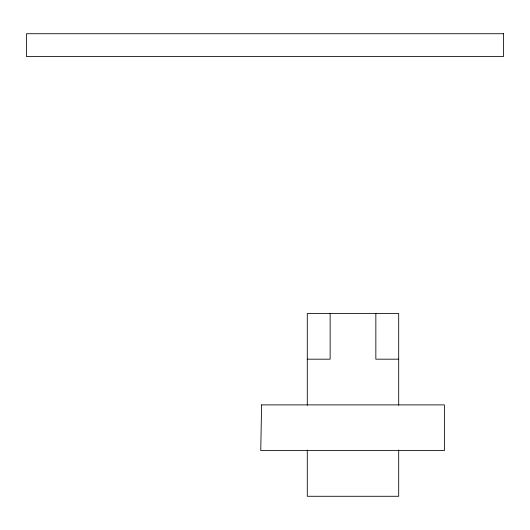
<?xml version="1.0" encoding="UTF-8"?>
<svg xmlns="http://www.w3.org/2000/svg" width="530" height="530" viewBox="0 0 530 530"><rect width="100%" height="100%" fill="white"/><g stroke="black" fill="none" stroke-linecap="round" stroke-linejoin="round"><path stroke-width="0.79" d="M307.287 359.181L330.137 359.181L330.137 313.482M398.692 359.181L375.843 359.181L375.843 313.482M398.692 405.291L398.692 313.482L307.287 313.482L307.287 405.291M398.692 449.957L398.692 496.279L307.287 496.279L307.287 449.957M261.588 404.887L260.76 450.586L444.392 450.586L444.392 404.887L261.588 404.887M503.5 33.721L26.5 33.721L26.5 56.571L503.5 56.571L503.5 33.721"/></g></svg>
